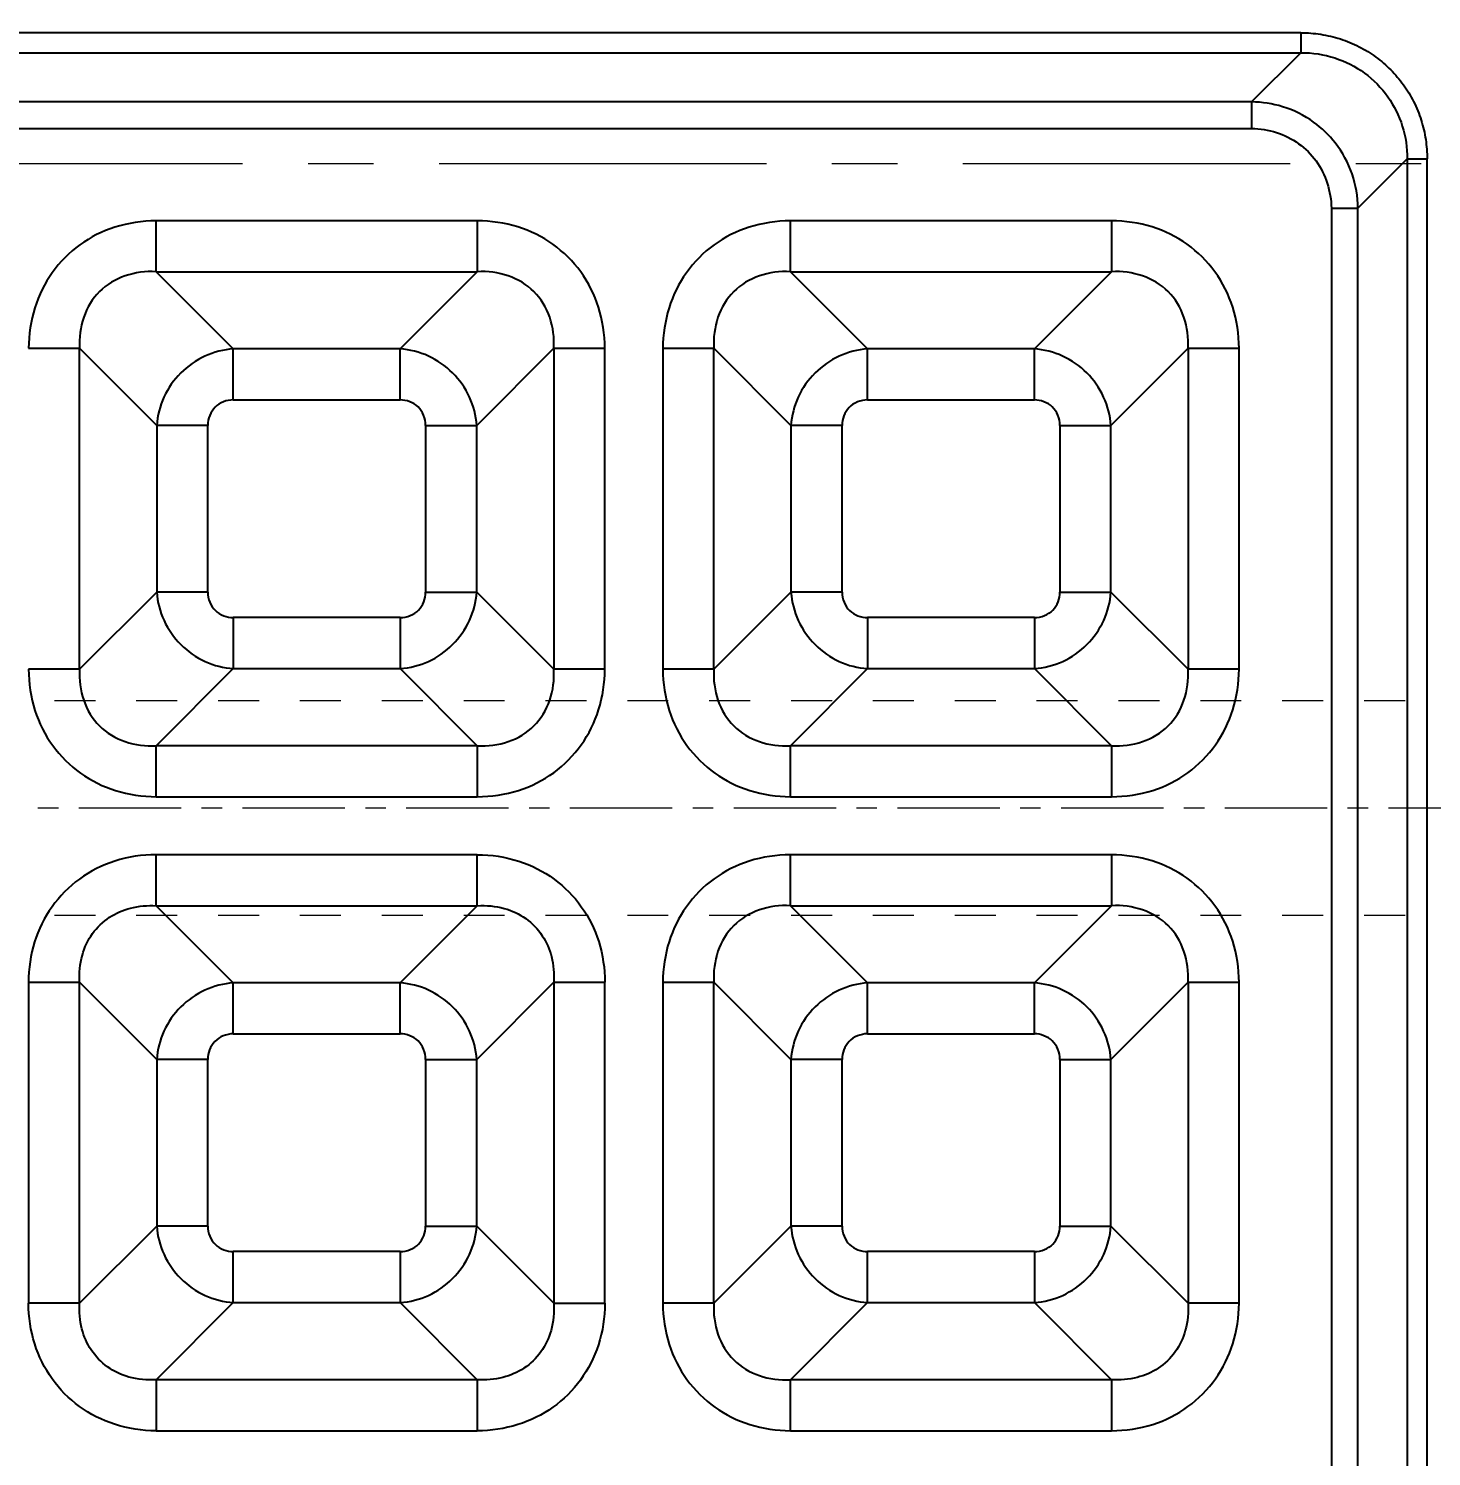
# Model space of a CAD drawing. Header units: millimetres. Extents: x 3267 to 5677, y -4731 to 2600.
# Drawn here: x 4553 to 4605.2, y -839.2 to -786 of the extents above; entities that cross this region are included whole.
import ezdxf

# ---------------------------------------------------------------- set-up
doc = ezdxf.new("R2010")
doc.units = ezdxf.units.MM
doc.header["$LTSCALE"] = 16.335
doc.header["$PDMODE"] = 3
doc.header["$PDSIZE"] = 0.3125
doc.linetypes.add('CENTER', pattern=[0.6, 0.375, -0.075, 0.075, -0.075])
doc.linetypes.add('HIDDEN', pattern=[0.2, 0.1, -0.1])
doc.layers.get('0').update_dxf_attribs({"linetype": 'CONTINUOUS'})
doc.layers.get('Defpoints').update_dxf_attribs({"linetype": 'CONTINUOUS'})
doc.layers.add('center', color=1, linetype='CENTER', lineweight=9)
doc.layers.add('cool', color=153, linetype='HIDDEN', lineweight=9)
doc.styles.get("Standard").update_dxf_attribs({"font": 'txt', "width": 0.8})
doc.dimstyles.get("Standard").update_dxf_attribs({"dimtxt": 0.15625, "dimasz": 0.1875, "dimexe": 0.125, "dimexo": 0.0625, "dimtad": 0, "dimtih": 1, "dimtoh": 1, "dimdsep": 46, "dimtxsty": 'Standard', "dimcen": 0.09, "dimadec": 0, "dimazin": 0, "dimtp": 0.01, "dimtm": 0.01, "dimtfac": 1, "dimtofl": 0, "dimtmove": 0, "dimatfit": 3, "dimfxl": 0, "dimtolj": 1, "dimarcsym": 0})

# ---------------------------------------------------------------- blocks, each defined once
blk = doc.blocks.new('*D147')
at = {"color": 4, "lineweight": -2}
blk.add_line((4467.483, -791.002), (4441.773, -791.002), dxfattribs=at)
at = {"layer": 'Defpoints', "color": 0}
for p in [(4441.773, -791.002), (4467.483, -791.002), (4611.243, -791.002)]:
    blk.add_point(p, dxfattribs=at)
at = {"color": 6, "insert": (4436.773, -791.002), "char_height": 5, "attachment_point": 5}
blk.add_mtext('\\A1;0.00', dxfattribs=at)
blk = doc.blocks.new('*D148')
at = {"color": 4, "lineweight": -2}
blk.add_line((4460.053, -762.001), (4441.773, -762.001), dxfattribs=at)
at = {"layer": 'Defpoints', "color": 0}
for p in [(4441.773, -762.001), (4460.053, -762.001), (4611.243, -791.002)]:
    blk.add_point(p, dxfattribs=at)
at = {"color": 6, "insert": (4434.439, -762.001), "char_height": 5, "attachment_point": 5}
blk.add_mtext('\\A1;29.00', dxfattribs=at)
blk = doc.blocks.new('*D149')
at = {"color": 4, "lineweight": -2}
blk.add_line((4502.817, -743.002), (4441.773, -743.002), dxfattribs=at)
at = {"layer": 'Defpoints', "color": 0}
for p in [(4441.773, -743.002), (4502.817, -743.002), (4611.243, -791.002)]:
    blk.add_point(p, dxfattribs=at)
at = {"color": 6, "insert": (4434.439, -743.002), "char_height": 5, "attachment_point": 5}
blk.add_mtext('\\A1;48.00', dxfattribs=at)
blk = doc.blocks.new('*D150')
at = {"color": 4, "lineweight": -2}
blk.add_line((4524.817, -709.002), (4441.773, -709.002), dxfattribs=at)
at = {"layer": 'Defpoints', "color": 0}
for p in [(4441.773, -709.002), (4524.817, -709.002), (4611.243, -791.002)]:
    blk.add_point(p, dxfattribs=at)
at = {"color": 6, "insert": (4434.439, -709.002), "char_height": 5, "attachment_point": 5}
blk.add_mtext('\\A1;82.00', dxfattribs=at)
blk = doc.blocks.new('*D151')
at = {"color": 4, "lineweight": -2}
blk.add_line((4501.275, -694.001), (4441.773, -694.001), dxfattribs=at)
at = {"layer": 'Defpoints', "color": 0}
for p in [(4441.773, -694.001), (4501.275, -694.001), (4611.243, -791.002)]:
    blk.add_point(p, dxfattribs=at)
at = {"color": 6, "insert": (4434.439, -694.001), "char_height": 5, "attachment_point": 5}
blk.add_mtext('\\A1;97.00', dxfattribs=at)
blk = doc.blocks.new('*D152')
at = {"color": 4, "lineweight": -2}
blk.add_line((4563.817, -680.002), (4441.773, -680.002), dxfattribs=at)
at = {"layer": 'Defpoints', "color": 0}
for p in [(4441.773, -680.002), (4563.817, -680.002), (4611.243, -791.002)]:
    blk.add_point(p, dxfattribs=at)
at = {"color": 6, "insert": (4434.439, -680.002), "char_height": 5, "attachment_point": 5}
blk.add_mtext('\\A1;111.00', dxfattribs=at)
blk = doc.blocks.new('*D153')
at = {"color": 4, "lineweight": -2}
blk.add_line((4606.843, -674.002), (4441.773, -674.002), dxfattribs=at)
at = {"layer": 'Defpoints', "color": 0}
for p in [(4441.773, -674.002), (4606.843, -674.002), (4611.243, -791.002)]:
    blk.add_point(p, dxfattribs=at)
at = {"color": 6, "insert": (4433.773, -674.002), "char_height": 5, "attachment_point": 5}
blk.add_mtext('\\A1;117.00', dxfattribs=at)
blk = doc.blocks.new('*D154')
at = {"color": 4, "lineweight": -2}
for p, q in [((4451.773, -667.041), (4441.773, -667.041)), ((4461.773, -673.002), (4451.773, -667.041)), ((4479.867, -673.002), (4461.773, -673.002))]:
    blk.add_line(p, q, dxfattribs=at)
at = {"layer": 'Defpoints', "color": 0}
for p in [(4441.773, -667.041), (4479.867, -673.002), (4611.243, -791.002)]:
    blk.add_point(p, dxfattribs=at)
at = {"color": 6, "insert": (4433.773, -667.041), "char_height": 5, "attachment_point": 5}
blk.add_mtext('\\A1;118.00', dxfattribs=at)
blk = doc.blocks.new('*D155')
at = {"color": 4, "lineweight": -2}
blk.add_line((4477.232, -815.002), (4441.773, -815.002), dxfattribs=at)
at = {"layer": 'Defpoints', "color": 0}
for p in [(4611.243, -791.002), (4441.773, -815.002), (4477.232, -815.002)]:
    blk.add_point(p, dxfattribs=at)
at = {"color": 6, "insert": (4434.439, -815.002), "char_height": 5, "attachment_point": 5}
blk.add_mtext('\\A1;24.00', dxfattribs=at)
blk = doc.blocks.new('*D156')
at = {"color": 4, "lineweight": -2}
for p, q in [((4451.773, -847.002), (4441.773, -847.002)), ((4461.773, -859.001), (4451.773, -847.002)), ((4519.847, -859.001), (4461.773, -859.001))]:
    blk.add_line(p, q, dxfattribs=at)
at = {"layer": 'Defpoints', "color": 0}
for p in [(4611.243, -791.002), (4441.773, -847.002), (4519.847, -859.001)]:
    blk.add_point(p, dxfattribs=at)
at = {"color": 6, "insert": (4434.439, -847.002), "char_height": 5, "attachment_point": 5}
blk.add_mtext('\\A1;68.00', dxfattribs=at)
blk = doc.blocks.new('*D157')
at = {"color": 4, "lineweight": -2}
blk.add_line((4484.734, -873.002), (4441.773, -873.002), dxfattribs=at)
at = {"layer": 'Defpoints', "color": 0}
for p in [(4611.243, -791.002), (4441.773, -873.002), (4484.734, -873.002)]:
    blk.add_point(p, dxfattribs=at)
at = {"color": 6, "insert": (4434.439, -873.002), "char_height": 5, "attachment_point": 5}
blk.add_mtext('\\A1;82.00', dxfattribs=at)
blk = doc.blocks.new('*D158')
at = {"color": 4, "lineweight": -2}
blk.add_line((4574.843, -899.002), (4441.773, -899.002), dxfattribs=at)
at = {"layer": 'Defpoints', "color": 0}
for p in [(4611.243, -791.002), (4441.773, -899.002), (4574.843, -899.002)]:
    blk.add_point(p, dxfattribs=at)
at = {"color": 6, "insert": (4433.439, -899.002), "char_height": 5, "attachment_point": 5}
blk.add_mtext('\\A1;108.00', dxfattribs=at)
blk = doc.blocks.new('*D159')
at = {"color": 4, "lineweight": -2}
blk.add_line((4473.942, -909.002), (4441.773, -909.002), dxfattribs=at)
at = {"layer": 'Defpoints', "color": 0}
for p in [(4611.243, -791.002), (4441.773, -909.002), (4473.942, -909.002)]:
    blk.add_point(p, dxfattribs=at)
at = {"color": 6, "insert": (4433.773, -909.002), "char_height": 5, "attachment_point": 5}
blk.add_mtext('\\A1;118.00', dxfattribs=at)
blk = doc.blocks.new('*D160')
at = {"color": 4, "lineweight": -2}
for p, q in [((4568.217, -634.173), (4568.217, -624.173)), ((4568.247, -644.173), (4568.217, -634.173)), ((4568.247, -675.644), (4568.247, -644.173))]:
    blk.add_line(p, q, dxfattribs=at)
at = {"layer": 'Defpoints', "color": 0}
for p in [(4568.217, -624.173), (4568.247, -675.644), (4611.243, -791.002)]:
    blk.add_point(p, dxfattribs=at)
at = {"color": 6, "insert": (4568.217, -616.84), "char_height": 5, "attachment_point": 5, "rotation": 90}
blk.add_mtext('\\A1;43.00', dxfattribs=at)
blk = doc.blocks.new('*D161')
at = {"color": 4, "lineweight": -2}
for p, q in [((4529.217, -634.173), (4529.217, -624.173)), ((4528.247, -644.173), (4529.217, -634.173)), ((4528.247, -704.672), (4528.247, -644.173))]:
    blk.add_line(p, q, dxfattribs=at)
at = {"layer": 'Defpoints', "color": 0}
for p in [(4529.217, -624.173), (4528.247, -704.672), (4611.243, -791.002)]:
    blk.add_point(p, dxfattribs=at)
at = {"color": 6, "insert": (4529.217, -616.84), "char_height": 5, "attachment_point": 5, "rotation": 90}
blk.add_mtext('\\A1;83.00', dxfattribs=at)
blk = doc.blocks.new('*D162')
at = {"color": 4, "lineweight": -2}
for p, q in [((4507.217, -634.173), (4507.217, -624.173)), ((4506.247, -644.173), (4507.217, -634.173)), ((4506.247, -738.601), (4506.247, -644.173))]:
    blk.add_line(p, q, dxfattribs=at)
at = {"layer": 'Defpoints', "color": 0}
for p in [(4507.217, -624.173), (4506.247, -738.601), (4611.243, -791.002)]:
    blk.add_point(p, dxfattribs=at)
at = {"color": 6, "insert": (4507.217, -615.84), "char_height": 5, "attachment_point": 5, "rotation": 90}
blk.add_mtext('\\A1;105.00', dxfattribs=at)
blk = doc.blocks.new('*D163')
at = {"color": 4, "lineweight": -2}
blk.add_line((4482.742, -664.202), (4482.742, -624.173), dxfattribs=at)
at = {"layer": 'Defpoints', "color": 0}
for p in [(4482.742, -624.173), (4482.742, -664.202), (4611.243, -791.002)]:
    blk.add_point(p, dxfattribs=at)
at = {"color": 6, "insert": (4482.742, -615.173), "char_height": 5, "attachment_point": 5, "rotation": 90}
blk.add_mtext('\\A1;128.50', dxfattribs=at)
blk = doc.blocks.new('*D164')
at = {"color": 4, "lineweight": -2}
blk.add_line((4579.243, -903.402), (4579.243, -955.466), dxfattribs=at)
at = {"layer": 'Defpoints', "color": 0}
for p in [(4611.243, -791.002), (4579.243, -903.402), (4579.243, -955.466)]:
    blk.add_point(p, dxfattribs=at)
at = {"color": 6, "insert": (4579.243, -962.799), "char_height": 5, "attachment_point": 5, "rotation": 90}
blk.add_mtext('\\A1;32.00', dxfattribs=at)
blk = doc.blocks.new('*D165')
at = {"color": 4, "lineweight": -2}
for p, q in [((4524.247, -863.401), (4524.247, -935.466)), ((4524.247, -935.466), (4516.217, -945.466)), ((4516.217, -945.466), (4516.217, -955.466))]:
    blk.add_line(p, q, dxfattribs=at)
at = {"layer": 'Defpoints', "color": 0}
for p in [(4611.243, -791.002), (4524.247, -863.401), (4516.217, -955.466)]:
    blk.add_point(p, dxfattribs=at)
at = {"color": 6, "insert": (4516.217, -962.799), "char_height": 5, "attachment_point": 5, "rotation": 90}
blk.add_mtext('\\A1;87.00', dxfattribs=at)
blk = doc.blocks.new('*D166')
at = {"color": 4, "lineweight": -2}
blk.add_line((4482.742, -917.802), (4482.742, -955.466), dxfattribs=at)
at = {"layer": 'Defpoints', "color": 0}
for p in [(4611.243, -791.002), (4482.742, -917.802), (4482.742, -955.466)]:
    blk.add_point(p, dxfattribs=at)
at = {"color": 6, "insert": (4482.742, -964.466), "char_height": 5, "attachment_point": 5, "rotation": 90}
blk.add_mtext('\\A1;128.50', dxfattribs=at)
blk = doc.blocks.new('*D167')
at = {"color": 4, "lineweight": -2}
for p, q in [((4493.943, -636.034), (4493.943, -626.034)), ((4490.742, -646.034), (4493.943, -636.034)), ((4490.742, -781.571), (4490.742, -646.034))]:
    blk.add_line(p, q, dxfattribs=at)
at = {"layer": 'Defpoints', "color": 0}
for p in [(4493.943, -626.034), (4490.742, -781.571), (4611.243, -791.002)]:
    blk.add_point(p, dxfattribs=at)
at = {"color": 6, "insert": (4493.943, -617.368), "char_height": 5, "attachment_point": 5, "rotation": 90}
blk.add_mtext('\\A1;120.50', dxfattribs=at)
blk = doc.blocks.new('*D185')
at = {"color": 4, "lineweight": -2}
for p, q in [((4451.914, -779.805), (4441.914, -779.805)), ((4461.914, -785.971), (4451.914, -779.805)), ((4486.342, -785.971), (4461.914, -785.971))]:
    blk.add_line(p, q, dxfattribs=at)
at = {"layer": 'Defpoints', "color": 0}
for p in [(4441.914, -779.805), (4486.342, -785.971), (4611.243, -791.001)]:
    blk.add_point(p, dxfattribs=at)
at = {"color": 6, "insert": (4436.247, -779.805), "char_height": 5, "attachment_point": 5}
blk.add_mtext('\\A1;5.03', dxfattribs=at)

msp = doc.modelspace()

# ---------------------------------------------------------------- linework, layer by layer
at = {"color": 6, "linetype": 'Continuous'}
for p, q in [((4600.381, -786.128), (4521.218, -786.129)), ((4600.381, -786.128), (4600.381, -786.87)), ((4521.218, -786.869), (4600.381, -786.87)), ((4598.545, -788.706), (4600.381, -786.87)), ((4598.546, -788.706), (4524.616, -788.705)), ((4598.546, -788.706), (4598.546, -789.694)), ((4523.128, -789.694), (4598.546, -789.694)), ((4604.34, -790.829), (4602.504, -792.665)), ((4604.34, -790.829), (4604.34, -869.991)), ((4604.34, -790.829), (4605.082, -790.829)), ((4605.08, -869.991), (4605.082, -790.829)), ((4601.515, -792.664), (4601.515, -868.082)), ((4601.515, -792.664), (4602.504, -792.664)), ((4602.504, -866.593), (4602.503, -792.664)), ((4557.753, -795.03), (4557.753, -793.13)), ((4569.711, -793.13), (4557.753, -793.13)), ((4569.711, -793.13), (4569.711, -795.03)), ((4581.371, -795.03), (4581.371, -793.13)), ((4593.328, -793.13), (4581.371, -793.13)), ((4593.328, -793.13), (4593.328, -795.03)), ((4557.753, -795.03), (4560.626, -797.903)), ((4557.753, -795.03), (4569.711, -795.03)), ((4566.838, -797.903), (4569.711, -795.03)), ((4581.371, -795.03), (4584.244, -797.903)), ((4581.371, -795.03), (4593.328, -795.03)), ((4590.455, -797.903), (4593.328, -795.03)), ((4553.002, -797.881), (4554.903, -797.881)), ((4554.903, -809.839), (4554.903, -797.881)), ((4557.776, -800.754), (4554.903, -797.881)), ((4572.562, -797.881), (4569.689, -800.754)), ((4572.562, -797.881), (4572.562, -809.839)), ((4572.562, -797.881), (4574.462, -797.881)), ((4574.462, -809.839), (4574.462, -797.881)), ((4576.62, -797.881), (4576.62, -809.839)), ((4576.62, -797.881), (4578.52, -797.881)), ((4578.52, -809.839), (4578.52, -797.881)), ((4581.393, -800.754), (4578.52, -797.881)), ((4596.179, -797.881), (4593.306, -800.754)), ((4596.179, -797.881), (4596.179, -809.839)), ((4596.179, -797.881), (4598.08, -797.881)), ((4598.08, -809.839), (4598.08, -797.881)), ((4560.626, -799.804), (4560.626, -797.903)), ((4566.838, -797.903), (4560.626, -797.903)), ((4566.838, -799.804), (4566.838, -797.903)), ((4584.244, -799.804), (4584.244, -797.903)), ((4590.455, -797.903), (4584.244, -797.903)), ((4590.455, -799.804), (4590.455, -797.903)), ((4560.626, -799.804), (4566.838, -799.804)), ((4584.244, -799.804), (4590.455, -799.804)), ((4557.776, -800.754), (4557.776, -806.966)), ((4559.676, -800.754), (4557.776, -800.754)), ((4559.676, -806.966), (4559.676, -800.754)), ((4567.788, -800.754), (4567.788, -806.966)), ((4567.788, -800.754), (4569.689, -800.754)), ((4569.689, -806.966), (4569.689, -800.754)), ((4581.393, -800.754), (4581.393, -806.966)), ((4583.294, -800.754), (4581.393, -800.754)), ((4583.294, -806.966), (4583.294, -800.754)), ((4591.406, -800.754), (4591.406, -806.966)), ((4591.406, -800.754), (4593.306, -800.754)), ((4593.306, -806.966), (4593.306, -800.754)), ((4554.903, -809.839), (4557.776, -806.966)), ((4559.676, -806.966), (4557.776, -806.966)), ((4567.788, -806.966), (4569.689, -806.966)), ((4569.689, -806.966), (4572.562, -809.839)), ((4578.52, -809.839), (4581.393, -806.966)), ((4583.294, -806.966), (4581.393, -806.966)), ((4591.406, -806.966), (4593.306, -806.966)), ((4593.306, -806.966), (4596.179, -809.839)), ((4560.626, -807.916), (4560.626, -809.816)), ((4566.838, -807.916), (4560.626, -807.916)), ((4566.838, -807.916), (4566.838, -809.816)), ((4584.244, -807.916), (4584.244, -809.816)), ((4590.455, -807.916), (4584.244, -807.916)), ((4590.455, -807.916), (4590.455, -809.816)), ((4554.903, -809.839), (4553.002, -809.839)), ((4560.626, -809.816), (4557.753, -812.689)), ((4560.626, -809.816), (4566.838, -809.816)), ((4569.711, -812.689), (4566.838, -809.816)), ((4574.462, -809.839), (4572.562, -809.839)), ((4578.52, -809.839), (4576.62, -809.839)), ((4584.244, -809.816), (4581.371, -812.689)), ((4584.244, -809.816), (4590.455, -809.816)), ((4593.328, -812.689), (4590.455, -809.816)), ((4598.08, -809.839), (4596.179, -809.839)), ((4557.753, -814.59), (4557.753, -812.689)), ((4569.711, -812.689), (4557.753, -812.689)), ((4569.711, -812.689), (4569.711, -814.59)), ((4581.371, -814.59), (4581.371, -812.689)), ((4593.328, -812.689), (4581.371, -812.689)), ((4593.328, -812.689), (4593.328, -814.59)), ((4557.753, -814.59), (4569.711, -814.59)), ((4581.371, -814.59), (4593.328, -814.59)), ((4557.753, -818.648), (4557.753, -816.747)), ((4569.711, -816.747), (4557.753, -816.747)), ((4569.711, -818.648), (4569.711, -816.747)), ((4581.371, -818.648), (4581.371, -816.747)), ((4593.328, -816.747), (4581.371, -816.747)), ((4593.328, -816.747), (4593.328, -818.648)), ((4557.753, -818.648), (4560.626, -821.521)), ((4557.753, -818.648), (4569.711, -818.648)), ((4566.838, -821.521), (4569.711, -818.648)), ((4581.371, -818.648), (4584.244, -821.521)), ((4581.371, -818.648), (4593.328, -818.648)), ((4590.455, -821.521), (4593.328, -818.648)), ((4553.002, -821.499), (4553.002, -833.456)), ((4553.002, -821.499), (4554.903, -821.499)), ((4554.903, -833.456), (4554.903, -821.499)), ((4557.776, -824.372), (4554.903, -821.499)), ((4560.626, -823.421), (4560.626, -821.521)), ((4566.838, -821.521), (4560.626, -821.521)), ((4566.838, -823.421), (4566.838, -821.521)), ((4572.562, -821.499), (4569.689, -824.372)), ((4572.562, -821.499), (4572.562, -833.456)), ((4572.562, -821.499), (4574.462, -821.499)), ((4574.462, -833.456), (4574.462, -821.499)), ((4576.62, -821.499), (4576.62, -833.456)), ((4576.62, -821.499), (4578.52, -821.499)), ((4578.52, -833.456), (4578.52, -821.499)), ((4581.393, -824.372), (4578.52, -821.499)), ((4584.244, -823.421), (4584.244, -821.521)), ((4590.455, -821.521), (4584.244, -821.521)), ((4590.455, -823.421), (4590.455, -821.521)), ((4596.179, -821.499), (4593.306, -824.372)), ((4596.179, -821.499), (4596.179, -833.456)), ((4596.179, -821.499), (4598.08, -821.499)), ((4598.08, -833.456), (4598.08, -821.499)), ((4560.626, -823.421), (4566.838, -823.421)), ((4584.244, -823.421), (4590.455, -823.421)), ((4557.776, -824.372), (4557.776, -830.583)), ((4559.676, -824.372), (4557.776, -824.372)), ((4559.676, -830.583), (4559.676, -824.372)), ((4567.788, -824.372), (4567.788, -830.583)), ((4567.788, -824.372), (4569.689, -824.372)), ((4569.689, -830.583), (4569.689, -824.372)), ((4581.393, -824.372), (4581.393, -830.583)), ((4583.294, -824.372), (4581.393, -824.372)), ((4583.294, -830.583), (4583.294, -824.372)), ((4591.406, -824.372), (4591.406, -830.583)), ((4591.406, -824.372), (4593.306, -824.372)), ((4593.306, -830.583), (4593.306, -824.372)), ((4554.903, -833.456), (4557.776, -830.583)), ((4559.676, -830.583), (4557.776, -830.583)), ((4567.788, -830.583), (4569.689, -830.583)), ((4569.689, -830.583), (4572.562, -833.456)), ((4578.52, -833.456), (4581.393, -830.583)), ((4583.294, -830.583), (4581.393, -830.583)), ((4591.406, -830.583), (4593.306, -830.583)), ((4593.306, -830.583), (4596.179, -833.456)), ((4560.626, -833.434), (4560.626, -831.533)), ((4566.838, -831.533), (4560.626, -831.533)), ((4566.838, -831.533), (4566.838, -833.434)), ((4584.244, -833.434), (4584.244, -831.533)), ((4590.455, -831.533), (4584.244, -831.533)), ((4590.455, -831.533), (4590.455, -833.434)), ((4554.903, -833.456), (4553.002, -833.456)), ((4560.626, -833.434), (4557.753, -836.307)), ((4560.626, -833.434), (4566.838, -833.434)), ((4569.711, -836.307), (4566.838, -833.434)), ((4572.562, -833.456), (4574.462, -833.456)), ((4578.52, -833.456), (4576.62, -833.456)), ((4584.244, -833.434), (4581.371, -836.307)), ((4584.244, -833.434), (4590.455, -833.434)), ((4593.328, -836.307), (4590.455, -833.434)), ((4598.08, -833.456), (4596.179, -833.456)), ((4557.753, -836.307), (4557.753, -838.207)), ((4569.711, -836.307), (4557.753, -836.307)), ((4569.711, -836.307), (4569.711, -838.207)), ((4581.371, -838.207), (4581.371, -836.307)), ((4593.328, -836.307), (4581.371, -836.307)), ((4593.328, -836.307), (4593.328, -838.207)), ((4557.753, -838.207), (4569.711, -838.207)), ((4581.371, -838.207), (4593.328, -838.207))]:
    msp.add_line(p, q, dxfattribs=at)
for centre, radius, start, end in [((4611.269, -785.971), 100.622, 28.40074, 331.59927), ((4611.269, -785.971), 100.12, 28.40075, 331.59926), ((4611.269, -785.971), 100.057, 28.37938, 331.62062), ((4611.269, -785.971), 98.859, 28.37934, 331.62065), ((4605.239, -785.971), 86.271, 181.61975, 268.38025), ((4605.239, -785.971), 85.531, 181.61975, 268.38025), ((4605.239, -785.971), 83.696, 182.93582, 267.06418), ((4605.239, -785.971), 82.706, 182.93582, 267.06418), ((4611.269, -785.971), 102.28, 186.15973, 331.08016), ((4611.269, -785.971), 101.778, 186.19838, 331.08683), ((4611.269, -785.971), 102.395, 189.52573, 331.07349), ((4605.239, -785.971), 87.224, 222.36053, 346.47022), ((4605.239, -785.971), 86.622, 222.36102, 346.47022), ((4605.239, -785.971), 87.818, 222.43656, 332.51118), ((4605.239, -785.971), 87.317, 222.43651, 332.51058)]:
    msp.add_arc(centre, radius, start, end, dxfattribs=at)
for points, knots in [([(4600.381, -786.128), (4600.627, -786.128), (4601.125, -786.166), (4601.856, -786.339), (4602.551, -786.626), (4603.182, -787.016), (4603.739, -787.494), (4604.213, -788.054), (4604.597, -788.688), (4604.878, -789.379), (4605.045, -790.099), (4605.082, -790.588), (4605.082, -790.829)], [0, 0, 0, 0, 0.099956, 0.202096, 0.303984, 0.403763, 0.502202, 0.600775, 0.700698, 0.801825, 0.902244, 1, 1, 1, 1]), ([(4600.381, -786.87), (4600.808, -786.867), (4601.654, -786.997), (4602.788, -787.575), (4603.667, -788.468), (4604.22, -789.591), (4604.342, -790.416), (4604.34, -790.829)], [0, 0, 0, 0, 0.20655, 0.404704, 0.604979, 0.800758, 1, 1, 1, 1]), ([(4602.504, -792.665), (4602.501, -792.233), (4602.354, -791.358), (4601.751, -790.245), (4600.845, -789.373), (4599.758, -788.833), (4598.934, -788.707), (4598.545, -788.706)], [0, 0, 0, 0, 0.209257, 0.42174, 0.602601, 0.811206, 1, 1, 1, 1]), ([(4598.546, -789.694), (4598.858, -789.7), (4599.481, -789.797), (4600.322, -790.216), (4600.987, -790.879), (4601.41, -791.723), (4601.509, -792.349), (4601.515, -792.663)], [0, 0, 0, 0, 0.201277, 0.400461, 0.597024, 0.797267, 1, 1, 1, 1]), ([(4557.753, -793.13), (4557.236, -793.139), (4556.221, -793.281), (4554.864, -793.963), (4553.817, -795.019), (4553.151, -796.37), (4553.01, -797.372), (4553.002, -797.881)], [0, 0, 0, 0, 0.208153, 0.404601, 0.600135, 0.79522, 1, 1, 1, 1]), ([(4574.462, -797.881), (4574.453, -797.363), (4574.311, -796.349), (4573.629, -794.991), (4572.573, -793.945), (4571.222, -793.278), (4570.22, -793.138), (4569.711, -793.13)], [0, 0, 0, 0, 0.208153, 0.404601, 0.600135, 0.79522, 1, 1, 1, 1]), ([(4581.371, -793.13), (4580.853, -793.139), (4579.839, -793.281), (4578.481, -793.963), (4577.435, -795.019), (4576.768, -796.37), (4576.628, -797.372), (4576.62, -797.881)], [0, 0, 0, 0, 0.208153, 0.404601, 0.600135, 0.79522, 1, 1, 1, 1]), ([(4598.08, -797.881), (4598.07, -797.363), (4597.928, -796.349), (4597.247, -794.991), (4596.19, -793.945), (4594.84, -793.278), (4593.838, -793.138), (4593.328, -793.13)], [0, 0, 0, 0, 0.208153, 0.404601, 0.600135, 0.79522, 1, 1, 1, 1]), ([(4557.753, -795.03), (4557.366, -795.007), (4556.589, -795.104), (4555.574, -795.701), (4554.977, -796.716), (4554.879, -797.493), (4554.903, -797.881)], [0, 0, 0, 0, 0.254794, 0.500003, 0.745227, 1, 1, 1, 1]), ([(4572.562, -797.881), (4572.585, -797.493), (4572.488, -796.716), (4571.89, -795.701), (4570.875, -795.104), (4570.098, -795.007), (4569.711, -795.03)], [0, 0, 0, 0, 0.254794, 0.500003, 0.745227, 1, 1, 1, 1]), ([(4581.371, -795.03), (4580.983, -795.007), (4580.206, -795.104), (4579.191, -795.701), (4578.594, -796.716), (4578.497, -797.493), (4578.52, -797.881)], [0, 0, 0, 0, 0.254794, 0.500003, 0.745227, 1, 1, 1, 1]), ([(4596.179, -797.881), (4596.202, -797.493), (4596.105, -796.716), (4595.508, -795.701), (4594.493, -795.104), (4593.716, -795.007), (4593.328, -795.03)], [0, 0, 0, 0, 0.254794, 0.500003, 0.745227, 1, 1, 1, 1]), ([(4560.626, -797.903), (4560.264, -797.928), (4559.539, -798.115), (4558.625, -798.756), (4557.986, -799.67), (4557.8, -800.392), (4557.776, -800.754)], [0, 0, 0, 0, 0.249666, 0.500527, 0.751123, 1, 1, 1, 1]), ([(4569.689, -800.754), (4569.664, -800.391), (4569.477, -799.667), (4568.836, -798.753), (4567.922, -798.114), (4567.199, -797.928), (4566.838, -797.903)], [0, 0, 0, 0, 0.249665, 0.500526, 0.751122, 1, 1, 1, 1]), ([(4584.244, -797.903), (4583.881, -797.928), (4583.157, -798.115), (4582.243, -798.756), (4581.604, -799.67), (4581.418, -800.392), (4581.393, -800.754)], [0, 0, 0, 0, 0.249666, 0.500527, 0.751123, 1, 1, 1, 1]), ([(4593.306, -800.754), (4593.281, -800.391), (4593.094, -799.667), (4592.454, -798.753), (4591.54, -798.114), (4590.817, -797.928), (4590.455, -797.903)], [0, 0, 0, 0, 0.249665, 0.500526, 0.751122, 1, 1, 1, 1]), ([(4567.788, -800.754), (4567.788, -800.625), (4567.736, -800.37), (4567.526, -800.048), (4567.204, -799.851), (4566.959, -799.804), (4566.838, -799.804)], [0, 0, 0, 0, 0.259809, 0.509834, 0.755075, 1, 1, 1, 1]), ([(4584.244, -799.804), (4584.115, -799.804), (4583.86, -799.855), (4583.537, -800.066), (4583.341, -800.388), (4583.294, -800.633), (4583.294, -800.754)], [0, 0, 0, 0, 0.259809, 0.509834, 0.755075, 1, 1, 1, 1]), ([(4591.406, -800.754), (4591.406, -800.625), (4591.354, -800.37), (4591.143, -800.048), (4590.821, -799.851), (4590.577, -799.804), (4590.455, -799.804)], [0, 0, 0, 0, 0.259809, 0.509834, 0.755075, 1, 1, 1, 1]), ([(4557.776, -806.966), (4557.8, -807.328), (4557.987, -808.053), (4558.628, -808.967), (4559.542, -809.605), (4560.265, -809.792), (4560.626, -809.816)], [0, 0, 0, 0, 0.249667, 0.500527, 0.751123, 1, 1, 1, 1]), ([(4559.676, -806.966), (4559.676, -807.094), (4559.728, -807.349), (4559.938, -807.672), (4560.26, -807.869), (4560.505, -807.916), (4560.626, -807.916)], [0, 0, 0, 0, 0.259809, 0.509834, 0.755075, 1, 1, 1, 1]), ([(4566.838, -809.816), (4567.201, -809.792), (4567.925, -809.605), (4568.839, -808.964), (4569.478, -808.05), (4569.664, -807.327), (4569.689, -806.966)], [0, 0, 0, 0, 0.249668, 0.500529, 0.751126, 1, 1, 1, 1]), ([(4566.838, -807.916), (4566.967, -807.916), (4567.222, -807.864), (4567.544, -807.653), (4567.741, -807.332), (4567.788, -807.087), (4567.788, -806.966)], [0, 0, 0, 0, 0.259809, 0.509834, 0.755075, 1, 1, 1, 1]), ([(4581.393, -806.966), (4581.418, -807.328), (4581.605, -808.053), (4582.246, -808.967), (4583.159, -809.605), (4583.882, -809.792), (4584.244, -809.816)], [0, 0, 0, 0, 0.249667, 0.500527, 0.751123, 1, 1, 1, 1]), ([(4583.294, -806.966), (4583.294, -807.094), (4583.345, -807.349), (4583.556, -807.672), (4583.878, -807.869), (4584.122, -807.916), (4584.244, -807.916)], [0, 0, 0, 0, 0.259809, 0.509834, 0.755075, 1, 1, 1, 1]), ([(4590.455, -809.816), (4590.818, -809.792), (4591.542, -809.605), (4592.456, -808.964), (4593.095, -808.05), (4593.281, -807.327), (4593.306, -806.966)], [0, 0, 0, 0, 0.249668, 0.500529, 0.751126, 1, 1, 1, 1]), ([(4590.455, -807.916), (4590.584, -807.916), (4590.839, -807.864), (4591.162, -807.653), (4591.359, -807.332), (4591.406, -807.087), (4591.406, -806.966)], [0, 0, 0, 0, 0.259809, 0.509834, 0.755075, 1, 1, 1, 1]), ([(4553.002, -809.839), (4553.011, -810.356), (4553.153, -811.37), (4553.835, -812.728), (4554.891, -813.774), (4556.242, -814.441), (4557.244, -814.582), (4557.753, -814.59)], [0, 0, 0, 0, 0.208153, 0.404601, 0.600135, 0.79522, 1, 1, 1, 1]), ([(4554.903, -809.839), (4554.879, -810.226), (4554.976, -811.003), (4555.574, -812.018), (4556.589, -812.615), (4557.366, -812.712), (4557.753, -812.689)], [0, 0, 0, 0, 0.254794, 0.500003, 0.745227, 1, 1, 1, 1]), ([(4569.711, -814.59), (4570.229, -814.581), (4571.243, -814.439), (4572.601, -813.757), (4573.647, -812.701), (4574.313, -811.35), (4574.454, -810.348), (4574.462, -809.839)], [0, 0, 0, 0, 0.208153, 0.404601, 0.600135, 0.79522, 1, 1, 1, 1]), ([(4569.711, -812.689), (4570.098, -812.713), (4570.876, -812.615), (4571.891, -812.018), (4572.488, -811.003), (4572.585, -810.226), (4572.562, -809.839)], [0, 0, 0, 0, 0.254794, 0.500003, 0.745227, 1, 1, 1, 1]), ([(4576.62, -809.839), (4576.629, -810.356), (4576.771, -811.37), (4577.453, -812.728), (4578.509, -813.774), (4579.86, -814.441), (4580.861, -814.582), (4581.371, -814.59)], [0, 0, 0, 0, 0.208153, 0.404601, 0.600135, 0.79522, 1, 1, 1, 1]), ([(4578.52, -809.839), (4578.497, -810.226), (4578.594, -811.003), (4579.191, -812.018), (4580.206, -812.615), (4580.983, -812.712), (4581.371, -812.689)], [0, 0, 0, 0, 0.254794, 0.500003, 0.745227, 1, 1, 1, 1]), ([(4593.328, -814.59), (4593.846, -814.581), (4594.86, -814.439), (4596.218, -813.757), (4597.264, -812.701), (4597.931, -811.35), (4598.072, -810.348), (4598.08, -809.839)], [0, 0, 0, 0, 0.208153, 0.404601, 0.600135, 0.79522, 1, 1, 1, 1]), ([(4593.328, -812.689), (4593.716, -812.713), (4594.493, -812.615), (4595.508, -812.018), (4596.105, -811.003), (4596.202, -810.226), (4596.179, -809.839)], [0, 0, 0, 0, 0.254794, 0.500003, 0.745227, 1, 1, 1, 1]), ([(4557.753, -816.747), (4557.235, -816.747), (4556.216, -816.9), (4554.858, -817.583), (4553.809, -818.644), (4553.149, -819.992), (4553.002, -820.993), (4553.002, -821.499)], [0, 0, 0, 0, 0.208216, 0.40615, 0.601002, 0.796755, 1, 1, 1, 1]), ([(4569.711, -816.747), (4570.233, -816.747), (4571.255, -816.902), (4572.61, -817.586), (4573.652, -818.641), (4574.314, -819.986), (4574.462, -820.989), (4574.462, -821.499)], [0, 0, 0, 0, 0.209973, 0.407076, 0.600298, 0.795169, 1, 1, 1, 1]), ([(4581.371, -816.747), (4580.853, -816.756), (4579.839, -816.898), (4578.481, -817.58), (4577.435, -818.636), (4576.768, -819.987), (4576.628, -820.989), (4576.62, -821.499)], [0, 0, 0, 0, 0.208153, 0.404601, 0.600135, 0.79522, 1, 1, 1, 1]), ([(4598.08, -821.499), (4598.07, -820.981), (4597.928, -819.967), (4597.247, -818.609), (4596.19, -817.563), (4594.84, -816.896), (4593.838, -816.755), (4593.328, -816.747)], [0, 0, 0, 0, 0.208153, 0.404601, 0.600135, 0.79522, 1, 1, 1, 1]), ([(4569.711, -818.648), (4570.047, -818.628), (4570.689, -818.684), (4571.546, -819.082), (4572.166, -819.727), (4572.531, -820.566), (4572.581, -821.179), (4572.562, -821.499)], [0, 0, 0, 0, 0.21998, 0.412518, 0.605434, 0.791016, 1, 1, 1, 1]), ([(4581.371, -818.648), (4580.983, -818.625), (4580.206, -818.722), (4579.191, -819.319), (4578.594, -820.334), (4578.497, -821.111), (4578.52, -821.499)], [0, 0, 0, 0, 0.254794, 0.500003, 0.745227, 1, 1, 1, 1]), ([(4596.179, -821.499), (4596.202, -821.111), (4596.105, -820.334), (4595.508, -819.319), (4594.493, -818.722), (4593.716, -818.625), (4593.328, -818.648)], [0, 0, 0, 0, 0.254794, 0.500003, 0.745227, 1, 1, 1, 1]), ([(4554.903, -821.499), (4554.882, -821.16), (4554.939, -820.515), (4555.338, -819.658), (4555.981, -819.04), (4556.819, -818.678), (4557.434, -818.629), (4557.753, -818.648)], [0, 0, 0, 0, 0.22165, 0.414005, 0.605105, 0.79066, 1, 1, 1, 1]), ([(4560.626, -821.521), (4560.264, -821.546), (4559.539, -821.733), (4558.625, -822.373), (4557.986, -823.287), (4557.8, -824.01), (4557.776, -824.372)], [0, 0, 0, 0, 0.249668, 0.500528, 0.751123, 1, 1, 1, 1]), ([(4569.689, -824.372), (4569.664, -824.009), (4569.477, -823.284), (4568.836, -822.37), (4567.922, -821.732), (4567.199, -821.545), (4566.838, -821.521)], [0, 0, 0, 0, 0.249665, 0.500526, 0.751122, 1, 1, 1, 1]), ([(4584.244, -821.521), (4583.881, -821.546), (4583.157, -821.733), (4582.243, -822.373), (4581.604, -823.287), (4581.418, -824.01), (4581.393, -824.372)], [0, 0, 0, 0, 0.249666, 0.500527, 0.751123, 1, 1, 1, 1]), ([(4593.306, -824.372), (4593.281, -824.009), (4593.094, -823.284), (4592.454, -822.37), (4591.54, -821.732), (4590.817, -821.545), (4590.455, -821.521)], [0, 0, 0, 0, 0.249665, 0.500526, 0.751122, 1, 1, 1, 1]), ([(4560.626, -823.421), (4560.497, -823.421), (4560.243, -823.473), (4559.92, -823.684), (4559.723, -824.005), (4559.676, -824.25), (4559.676, -824.372)], [0, 0, 0, 0, 0.259809, 0.509834, 0.755075, 1, 1, 1, 1]), ([(4567.788, -824.372), (4567.788, -824.243), (4567.736, -823.988), (4567.526, -823.665), (4567.204, -823.468), (4566.959, -823.421), (4566.838, -823.421)], [0, 0, 0, 0, 0.259809, 0.509834, 0.755075, 1, 1, 1, 1]), ([(4584.244, -823.421), (4584.115, -823.421), (4583.86, -823.473), (4583.537, -823.684), (4583.341, -824.005), (4583.294, -824.25), (4583.294, -824.372)], [0, 0, 0, 0, 0.259809, 0.509834, 0.755075, 1, 1, 1, 1]), ([(4591.406, -824.372), (4591.406, -824.243), (4591.354, -823.988), (4591.143, -823.665), (4590.821, -823.468), (4590.577, -823.421), (4590.455, -823.421)], [0, 0, 0, 0, 0.259809, 0.509834, 0.755075, 1, 1, 1, 1]), ([(4557.776, -830.583), (4557.8, -830.946), (4557.987, -831.67), (4558.628, -832.584), (4559.542, -833.223), (4560.265, -833.409), (4560.626, -833.434)], [0, 0, 0, 0, 0.24967, 0.500529, 0.751124, 1, 1, 1, 1]), ([(4559.676, -830.583), (4559.676, -830.712), (4559.728, -830.967), (4559.938, -831.289), (4560.26, -831.486), (4560.505, -831.533), (4560.626, -831.533)], [0, 0, 0, 0, 0.25981, 0.509836, 0.755076, 1, 1, 1, 1]), ([(4566.838, -833.434), (4567.201, -833.409), (4567.925, -833.222), (4568.839, -832.581), (4569.478, -831.668), (4569.664, -830.945), (4569.689, -830.583)], [0, 0, 0, 0, 0.24967, 0.50053, 0.751126, 1, 1, 1, 1]), ([(4566.838, -831.533), (4566.967, -831.533), (4567.222, -831.482), (4567.544, -831.271), (4567.741, -830.949), (4567.788, -830.705), (4567.788, -830.583)], [0, 0, 0, 0, 0.259809, 0.509834, 0.755075, 1, 1, 1, 1]), ([(4581.393, -830.583), (4581.418, -830.946), (4581.605, -831.67), (4582.246, -832.584), (4583.159, -833.223), (4583.882, -833.409), (4584.244, -833.434)], [0, 0, 0, 0, 0.249667, 0.500527, 0.751123, 1, 1, 1, 1]), ([(4583.294, -830.583), (4583.294, -830.712), (4583.345, -830.967), (4583.556, -831.289), (4583.878, -831.486), (4584.122, -831.533), (4584.244, -831.533)], [0, 0, 0, 0, 0.259809, 0.509834, 0.755075, 1, 1, 1, 1]), ([(4590.455, -833.434), (4590.818, -833.409), (4591.542, -833.222), (4592.456, -832.581), (4593.095, -831.668), (4593.281, -830.945), (4593.306, -830.583)], [0, 0, 0, 0, 0.249668, 0.500529, 0.751126, 1, 1, 1, 1]), ([(4590.455, -831.533), (4590.584, -831.533), (4590.839, -831.482), (4591.162, -831.271), (4591.359, -830.949), (4591.406, -830.705), (4591.406, -830.583)], [0, 0, 0, 0, 0.259809, 0.509834, 0.755075, 1, 1, 1, 1]), ([(4557.753, -838.207), (4557.231, -838.207), (4556.21, -838.052), (4554.854, -837.368), (4553.812, -836.313), (4553.15, -834.968), (4553.002, -833.966), (4553.002, -833.456)], [0, 0, 0, 0, 0.209973, 0.407076, 0.600298, 0.795169, 1, 1, 1, 1]), ([(4557.753, -836.307), (4557.415, -836.327), (4556.769, -836.27), (4555.913, -835.871), (4555.294, -835.229), (4554.933, -834.39), (4554.883, -833.776), (4554.903, -833.456)], [0, 0, 0, 0, 0.221646, 0.414002, 0.605103, 0.790659, 1, 1, 1, 1]), ([(4574.462, -833.456), (4574.462, -833.979), (4574.307, -835), (4573.623, -836.355), (4572.568, -837.397), (4571.223, -838.059), (4570.221, -838.207), (4569.711, -838.207)], [0, 0, 0, 0, 0.209973, 0.407076, 0.600298, 0.795169, 1, 1, 1, 1]), ([(4572.562, -833.456), (4572.582, -833.795), (4572.525, -834.44), (4572.126, -835.296), (4571.483, -835.915), (4570.645, -836.276), (4570.031, -836.326), (4569.711, -836.307)], [0, 0, 0, 0, 0.221644, 0.414001, 0.605102, 0.790659, 1, 1, 1, 1]), ([(4576.62, -833.456), (4576.629, -833.974), (4576.771, -834.988), (4577.453, -836.346), (4578.509, -837.392), (4579.86, -838.059), (4580.861, -838.199), (4581.371, -838.207)], [0, 0, 0, 0, 0.208153, 0.404601, 0.600135, 0.79522, 1, 1, 1, 1]), ([(4578.52, -833.456), (4578.497, -833.844), (4578.594, -834.621), (4579.191, -835.636), (4580.206, -836.233), (4580.983, -836.33), (4581.371, -836.307)], [0, 0, 0, 0, 0.254794, 0.500003, 0.745227, 1, 1, 1, 1]), ([(4596.179, -833.456), (4596.199, -833.795), (4596.142, -834.441), (4595.743, -835.297), (4595.1, -835.915), (4594.262, -836.277), (4593.648, -836.326), (4593.328, -836.307)], [0, 0, 0, 0, 0.221833, 0.41424, 0.605286, 0.790744, 1, 1, 1, 1]), ([(4593.328, -838.207), (4593.846, -838.198), (4594.86, -838.056), (4596.218, -837.375), (4597.264, -836.318), (4597.931, -834.967), (4598.071, -833.965), (4598.08, -833.456)], [0, 0, 0, 0, 0.20814, 0.404556, 0.600101, 0.795212, 1, 1, 1, 1])]:
    msp.add_open_spline(points, degree=3, knots=knots, dxfattribs=at)
msp.add_open_spline([(4560.626, -799.804), (4560.371, -799.804), (4559.874, -800.001), (4559.676, -800.499), (4559.676, -800.754)], degree=3, dxfattribs=at)
at = {"layer": 'center', "color": 1, "linetype": 'CENTER', "ltscale": 1.990328}
msp.add_line((4451.243, -791.001), (4771.243, -791.001), dxfattribs=at)
at = {"layer": 'cool', "ltscale": 0.932966}
for p, q in [((4465.573, -811.002), (4756.913, -811.002)), ((4465.573, -819.002), (4756.913, -819.002))]:
    msp.add_line(p, q, dxfattribs=at)
at = {"layer": 'cool', "color": 1, "linetype": 'CENTER', "ltscale": 0.621977}
msp.add_line((4451.243, -815.002), (4771.243, -815.002), dxfattribs=at)

# ---------------------------------------------------------------- dimensions: what is measured, and where the dimension line sits
for feature_location, offset, dtype, origin, picture, middle in [((4482.742, -664.202), (0, 40.029), 1, (4611.243, -791.002), '*D163', (4482.742, -615.173)), ((4506.247, -738.601), (0.97, 114.428), 1, (4611.243, -791.002), '*D162', (4507.217, -615.84)), ((4490.742, -781.571), (3.202, 155.536), 1, (4611.243, -791.002), '*D167', (4493.943, -617.368)), ((4528.247, -704.672), (0.97, 80.499), 1, (4611.243, -791.002), '*D161', (4529.217, -616.84)), ((4568.247, -675.644), (-0.03, 51.471), 1, (4611.243, -791.002), '*D160', (4568.217, -616.84)), ((4479.867, -673.002), (-38.094, 5.961), 0, (4611.243, -791.002), '*D154', (4433.773, -667.041)), ((4606.843, -674.002), (-165.07, 0), 0, (4611.243, -791.002), '*D153', (4433.773, -674.002)), ((4563.817, -680.002), (-122.044, 0), 0, (4611.243, -791.002), '*D152', (4434.439, -680.002)), ((4501.275, -694.001), (-59.503, 0), 0, (4611.243, -791.002), '*D151', (4434.439, -694.001)), ((4524.817, -709.002), (-83.044, 0), 0, (4611.243, -791.002), '*D150', (4434.439, -709.002)), ((4502.817, -743.002), (-61.044, 0), 0, (4611.243, -791.002), '*D149', (4434.439, -743.002)), ((4460.053, -762.001), (-18.28, 0), 0, (4611.243, -791.002), '*D148', (4434.439, -762.001)), ((4486.342, -785.971), (-44.428, 6.166), 0, (4611.243, -791.001), '*D185', (4436.247, -779.805)), ((4467.482784948, -791.001835102), (-25.710224106, 0), 0, (4611.24263372, -791.001835102), '*D147', (4436.772560842, -791.001835102)), ((4574.843, -899.002), (-133.07, 0), 0, (4611.243, -791.002), '*D158', (4433.439, -899.002)), ((4473.942, -909.002), (-32.17, 0), 0, (4611.243, -791.002), '*D159', (4433.773, -909.002)), ((4477.232, -815.002), (-35.459, 0), 0, (4611.243, -791.002), '*D155', (4434.439, -815.002)), ((4519.847, -859.001), (-78.074, 11.999), 0, (4611.243, -791.002), '*D156', (4434.439, -847.002)), ((4484.734, -873.002), (-42.962, 0), 0, (4611.243, -791.002), '*D157', (4434.439, -873.002)), ((4482.742, -917.802), (0, -37.664), 1, (4611.243, -791.002), '*D166', (4482.742, -964.466)), ((4524.247, -863.401), (-8.03, -92.065), 1, (4611.243, -791.002), '*D165', (4516.217, -962.799)), ((4579.243, -903.402), (0, -52.064), 1, (4611.243, -791.002), '*D164', (4579.243, -962.799))]:
    dim = msp.add_ordinate_dim(feature_location=feature_location, offset=offset, dtype=dtype, origin=origin, dimstyle='Standard', override={"dimtxt": 5, "dimasz": 5, "dimexe": 0, "dimexo": 0, "dimgap": 0, "dimtih": 0, "dimtoh": 0, "dimzin": 0, "dimcen": 0, "dimclrd": 4, "dimclre": 4, "dimclrt": 6, "dimadec": 2, "dimtp": 0, "dimtm": 0, "dimtzin": 0})
    dim.commit()
    dim.dimension.update_dxf_attribs({"geometry": picture, "text_midpoint": middle})

doc.saveas('drawing.dxf')
